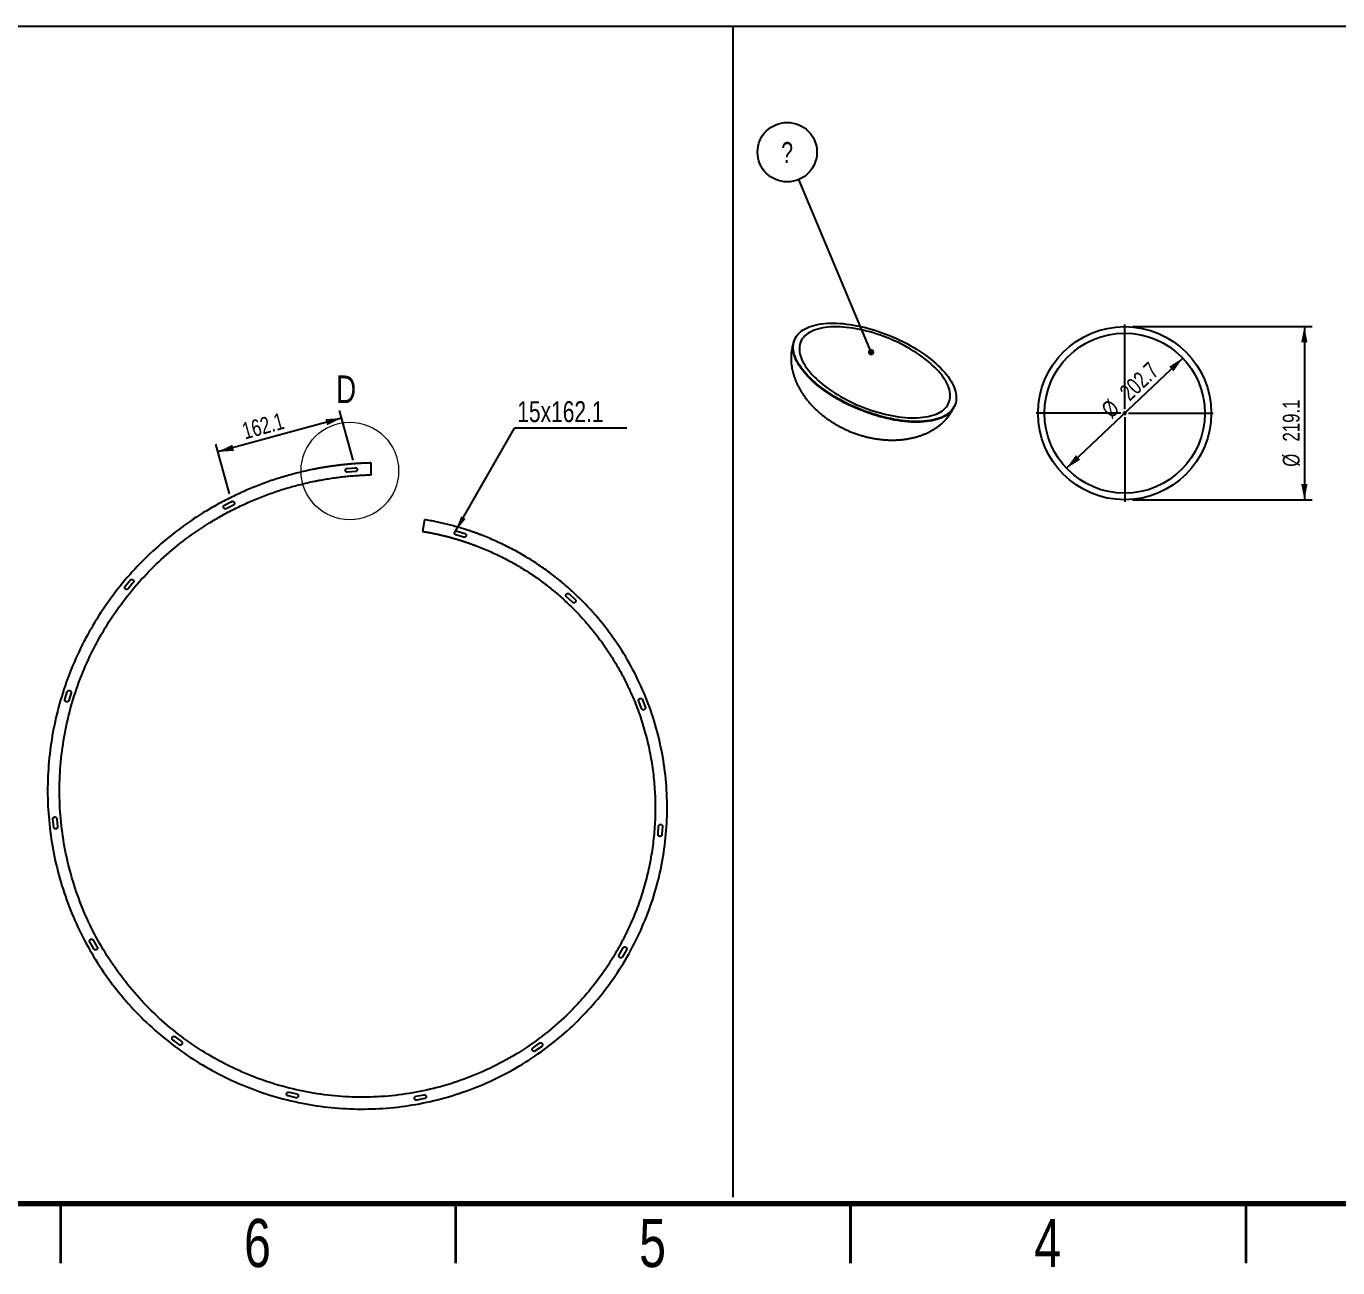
# Model space of a CAD drawing. Header units: millimetres. Extents: x 2 to 418, y 2 to 295.
# Drawn here: x 105.7 to 271.6, y 1.9 to 159 of the extents above; entities that cross this region are included whole.
import ezdxf

# ---------------------------------------------------------------- set-up
doc = ezdxf.new("R2010")
doc.units = ezdxf.units.MM
doc.layers.add('SHEET', color=179, linetype='Continuous')
doc.styles.add('SLDTEXTSTYLE1', font='TXT', dxfattribs={"width": 0.75})
doc.dimstyles.new('SLDDIMSTYLE0', dxfattribs={"dimtxt": 0.18, "dimasz": 0.8, "dimexe": 0, "dimexo": 0.0625, "dimgap": 0, "dimtad": 0, "dimtih": 1, "dimtoh": 1, "dimdec": 0, "dimrnd": 1e-09, "dimzin": 0, "dimdsep": 46, "dimtxsty": 'Standard', "dimblk1": 'DOT', "dimblk2": 'DOT', "dimsah": 1, "dimcen": 0.09, "dimadec": 0, "dimazin": 0, "dimtfac": 0.8, "dimtdec": 0, "dimtofl": 0, "dimtmove": 0, "dimatfit": 3, "dimldrblk": 'DOT', "dimfxl": 1, "dimfrac": 2, "dimtolj": 1, "dimtzin": 0, "dimarcsym": 0})
doc.dimstyles.new('SLDDIMSTYLE1', dxfattribs={"dimtxt": 2.116667, "dimasz": 2, "dimexe": 0, "dimexo": 0.0625, "dimgap": 0.529167, "dimtad": 1, "dimdec": 1, "dimlfac": 10, "dimrnd": 1e-09, "dimzin": 12, "dimdsep": 46, "dimtxsty": 'SLDTEXTSTYLE1', "dimsah": 1, "dimcen": 0.09, "dimadec": 0, "dimazin": 3, "dimtfac": 1, "dimtdec": 1, "dimtofl": 0, "dimtmove": 0, "dimatfit": 3, "dimfxl": 1, "dimfrac": 2, "dimtolj": 1, "dimtzin": 12, "dimarcsym": 0})
doc.dimstyles.new('SLDDIMSTYLE3', dxfattribs={"dimtxt": 2.116667, "dimasz": 2, "dimexe": 0, "dimexo": 0.0625, "dimgap": 0.529167, "dimtad": 1, "dimdec": 1, "dimlfac": 10, "dimrnd": 1e-09, "dimzin": 12, "dimdsep": 46, "dimtxsty": 'SLDTEXTSTYLE1', "dimsah": 1, "dimcen": 0, "dimadec": 0, "dimazin": 3, "dimtfac": 1, "dimtdec": 1, "dimtmove": 0, "dimatfit": 3, "dimfxl": 1, "dimfrac": 2, "dimtolj": 1, "dimtzin": 12, "dimarcsym": 0})
doc.dimstyles.new('SLDDIMSTYLE4', dxfattribs={"dimtxt": 0.18, "dimasz": 2, "dimexe": 0, "dimexo": 0.0625, "dimgap": 0, "dimtad": 0, "dimtih": 1, "dimtoh": 1, "dimdec": 0, "dimrnd": 1e-09, "dimzin": 0, "dimdsep": 46, "dimtxsty": 'Standard', "dimsah": 1, "dimcen": 0.09, "dimadec": 0, "dimazin": 0, "dimtfac": 2, "dimtdec": 0, "dimtofl": 0, "dimtmove": 0, "dimatfit": 3, "dimfxl": 1, "dimfrac": 2, "dimtolj": 1, "dimtzin": 0, "dimarcsym": 0})

# ---------------------------------------------------------------- blocks, each defined once
blk = doc.blocks.new('SW_NOTE_0_8')
at = {"layer": 'SHEET', "color": 0}
blk.add_circle((-1.45, 3.46), 3.76, dxfattribs=at)
at = {"layer": 'SHEET', "color": 0, "insert": (-1.46, 4.74), "char_height": 2.65, "attachment_point": 2, "style": 'SLDTEXTSTYLE1'}
blk.add_mtext('?', dxfattribs=at)
blk = doc.blocks.new('_Dot')
at = {"color": 0, "linetype": 'ByBlock', "lineweight": -2}
blk.add_line((-0.5, 0), (-1, 0), dxfattribs=at)
at = {"color": 0, "linetype": 'ByBlock', "const_width": 0.5}
blk.add_lwpolyline([(-0.25, 0, 1), (0.25, 0, 1)], format="xyb", close=True, dxfattribs=at)
blk = doc.blocks.new('_D_5')
at = {"layer": 'SHEET'}
for p, q in [((147.03, 104.12), (145.31, 110.4)), ((145.57, 109.43), (129.94, 105.15)), ((131.39, 99.84), (129.67, 106.11))]:
    blk.add_line(p, q, dxfattribs=at)
for points in [[(145.57, 109.43), (143.54, 109.29), (143.75, 108.52)], [(129.94, 105.15), (131.97, 105.29), (131.76, 106.06)]]:
    blk.add_solid(points, dxfattribs=at)
at = {"layer": 'SHEET', "insert": (132.8, 108.76), "char_height": 2.117, "attachment_point": 1, "rotation": 15.3171, "style": 'SLDTEXTSTYLE1'}
blk.add_mtext('162.1', dxfattribs=at)
blk = doc.blocks.new('SW_NOTE_0_9')
at = {"layer": 'SHEET', "color": 0}
blk.add_line((14.2, 0), (0, 0), dxfattribs=at)
at = {"layer": 'SHEET', "color": 0, "insert": (0.33, 3.43), "char_height": 2.646, "attachment_point": 1, "style": 'SLDTEXTSTYLE1'}
blk.add_mtext('15x162.1', dxfattribs=at)
blk = doc.blocks.new('_D_6')
at = {"layer": 'SHEET'}
for p, q in [((245.68, 121), (268.42, 121)), ((267.42, 121), (267.42, 99.09)), ((245.68, 99.09), (268.42, 99.09))]:
    blk.add_line(p, q, dxfattribs=at)
for points in [[(267.42, 121), (267.02, 119), (267.82, 119)], [(267.42, 99.09), (267.82, 101.09), (267.02, 101.09)]]:
    blk.add_solid(points, dxfattribs=at)
at = {"layer": 'SHEET', "char_height": 2.117, "attachment_point": 1, "rotation": 90, "style": 'SLDTEXTSTYLE1'}
for s, insert in [('219.1', (264.69, 106.46)), ('%%c', (264.69, 103.27))]:
    blk.add_mtext(s, dxfattribs=dict(at, insert=insert))
blk = doc.blocks.new('_D_7')
at = {"layer": 'SHEET'}
blk.add_line((252.03, 117.02), (237.32, 103.08), dxfattribs=at)
for points in [[(252.03, 117.02), (250.31, 115.93), (250.86, 115.35)], [(237.32, 103.08), (239.05, 104.16), (238.5, 104.74)]]:
    blk.add_solid(points, dxfattribs=at)
at = {"layer": 'SHEET', "char_height": 2.117, "attachment_point": 1, "rotation": 43.466, "style": 'SLDTEXTSTYLE1'}
for s, insert in [('202.7', (243.85, 113.02)), ('%%c', (241.53, 110.82))]:
    blk.add_mtext(s, dxfattribs=dict(at, insert=insert))
blk = doc.blocks.new('SW_CENTERMARKSYMBOL_0')
at = {"layer": 'SHEET', "color": 0}
for p, q in [((0, 0.5), (0, 11.205)), ((-0.5, 0), (-11.205, 0)), ((0, 0), (-0.25, 0)), ((0, 0), (0, 0.25)), ((0, 0), (0, -0.25)), ((0, 0), (0.25, 0)), ((0.5, 0), (11.205, 0)), ((0, -0.5), (0, -11.205))]:
    blk.add_line(p, q, dxfattribs=at)
blk = doc.blocks.new('SW_CENTERMARKSYMBOL_1')
at = {"layer": 'SHEET', "color": 0}
for p, q in [((0, 0.5), (0, 11.205)), ((-0.5, 0), (-11.205, 0)), ((0, 0), (-0.25, 0)), ((0, 0), (0, 0.25)), ((0, 0), (0, -0.25)), ((0, 0), (0.25, 0)), ((0.5, 0), (11.205, 0)), ((0, -0.5), (0, -11.205))]:
    blk.add_line(p, q, dxfattribs=at)

msp = doc.modelspace()

# ---------------------------------------------------------------- linework, layer by layer
at = {"color": 7, "linetype": 'Continuous', "lineweight": 25}
for p, q in [((202.91, 119.348), (202.876, 119.266)), ((223.167, 110.998), (223.2, 111.081)), ((146.289, 103.068), (147.293, 103.153)), ((149.306, 102.25), (149.305, 103.75)), ((147.336, 102.655), (146.332, 102.57)), ((130.76, 98.41), (131.657, 98.871)), ((131.886, 98.426), (130.989, 97.965)), ((156.094, 96.57), (155.815, 95.096)), ((161.026, 94.36), (160.059, 94.655)), ((160.204, 95.134), (161.171, 94.839)), ((118.196, 88.158), (118.847, 88.928)), ((119.229, 88.606), (118.579, 87.835)), ((174.79, 86.121), (174.052, 86.812)), ((174.394, 87.177), (175.131, 86.486)), ((110.573, 73.842), (110.873, 74.805)), ((111.35, 74.656), (111.051, 73.693)), ((183.546, 72.683), (183.184, 73.626)), ((183.651, 73.805), (184.013, 72.863)), ((109.149, 57.682), (109.046, 58.685)), ((109.544, 58.736), (109.646, 57.732)), ((185.624, 56.781), (185.702, 57.788)), ((186.201, 57.749), (186.122, 56.742)), ((114.166, 43.393), (114.658, 42.512)), ((114.221, 42.269), (113.729, 43.149)), ((180.706, 41.519), (181.205, 42.397)), ((181.64, 42.15), (181.141, 41.272)), ((125.025, 30.157), (124.221, 30.766)), ((124.523, 31.165), (125.328, 30.555)), ((169.806, 29.761), (170.628, 30.349)), ((170.918, 29.942), (170.097, 29.355)), ((139.801, 23.431), (138.819, 23.662)), ((138.933, 24.148), (139.916, 23.917)), ((154.997, 23.624), (155.988, 23.817)), ((156.083, 23.326), (155.093, 23.133))]:
    msp.add_line(p, q, dxfattribs=at)
at = {"color": 7, "linetype": 'Continuous', "lineweight": 70}
msp.add_line((410, 10), (10, 10), dxfattribs=at)
at = {"color": 7, "linetype": 'Continuous', "lineweight": 35}
for p, q in [((110, 10), (110, 2.5)), ((160, 10), (160, 2.5)), ((210, 2.5), (210, 10)), ((210, 10), (210, 2.5)), ((260, 10), (260, 2.5))]:
    msp.add_line(p, q, dxfattribs=at)
at = {"color": 7, "linetype": 'Continuous', "lineweight": 25, "flags": 128}
for points in [[(222.409, 110.053), (222.205, 109.903), (221.983, 109.764), (221.744, 109.635), (221.487, 109.518), (221.214, 109.412), (220.924, 109.318), (220.619, 109.235), (220.298, 109.164), (219.964, 109.106), (219.615, 109.059), (219.254, 109.024), (218.88, 109.002), (218.495, 108.992), (218.099, 108.995), (217.693, 109.01), (217.277, 109.037), (216.854, 109.076), (216.422, 109.128), (215.984, 109.192), (215.541, 109.267), (215.092, 109.355), (214.639, 109.454), (214.183, 109.564), (213.725, 109.686), (213.266, 109.819), (212.806, 109.962), (212.346, 110.116), (211.889, 110.28), (211.433, 110.454), (210.98, 110.637), (210.532, 110.83), (210.089, 111.031), (209.651, 111.24), (209.221, 111.457), (208.798, 111.682), (208.383, 111.914), (207.978, 112.152), (207.583, 112.396), (207.198, 112.646), (206.826, 112.901), (206.465, 113.161), (206.118, 113.425), (205.784, 113.692), (205.465, 113.962), (205.161, 114.235), (204.873, 114.51), (204.601, 114.786), (204.346, 115.063), (204.108, 115.34), (203.887, 115.617), (203.685, 115.893), (203.502, 116.168), (203.337, 116.441), (203.192, 116.711), (203.067, 116.979), (202.961, 117.243), (202.875, 117.503), (202.81, 117.759), (202.764, 118.009), (202.74, 118.254), (202.735, 118.493), (202.752, 118.725), (202.788, 118.95), (202.845, 119.168), (202.923, 119.378), (203.02, 119.58), (203.138, 119.773), (203.275, 119.958), (203.431, 120.132), (203.607, 120.297), (203.801, 120.452), (204.014, 120.596), (204.245, 120.73), (204.493, 120.853), (204.758, 120.965), (205.04, 121.065), (205.337, 121.153), (205.65, 121.23), (205.978, 121.295), (206.319, 121.348), (206.674, 121.388), (207.042, 121.417), (207.422, 121.433), (207.812, 121.436), (208.214, 121.428), (208.624, 121.407), (209.044, 121.373), (209.472, 121.328), (209.906, 121.27), (210.347, 121.2), (210.794, 121.119), (211.244, 121.025), (211.699, 120.921), (212.156, 120.804), (212.615, 120.677), (213.075, 120.539), (213.534, 120.39), (213.993, 120.231), (214.45, 120.062), (214.904, 119.884), (215.355, 119.696), (215.801, 119.499), (216.241, 119.294), (216.675, 119.081), (217.102, 118.86), (217.521, 118.631), (217.931, 118.396), (218.332, 118.155), (218.721, 117.908), (219.1, 117.655), (219.467, 117.398), (219.821, 117.136), (220.161, 116.871), (220.487, 116.602), (220.799, 116.33), (221.095, 116.056), (221.376, 115.781), (221.639, 115.504), (221.886, 115.227), (222.115, 114.95), (222.326, 114.673), (222.519, 114.398), (222.693, 114.124), (222.848, 113.852), (222.984, 113.583), (223.099, 113.317), (223.195, 113.055), (223.271, 112.797), (223.326, 112.544), (223.361, 112.296), (223.375, 112.054), (223.369, 111.819), (223.343, 111.59), (223.296, 111.368), (223.229, 111.154), (223.141, 110.948), (223.034, 110.75), (222.907, 110.562), (222.76, 110.382), (222.594, 110.212), (222.409, 110.053)], [(204.402, 119.99), (204.223, 119.835), (204.064, 119.67), (203.924, 119.496), (203.804, 119.312), (203.704, 119.119), (203.625, 118.918), (203.565, 118.709), (203.527, 118.493), (203.509, 118.269), (203.511, 118.039), (203.534, 117.802), (203.578, 117.56), (203.643, 117.313), (203.727, 117.062), (203.832, 116.806), (203.957, 116.547), (204.102, 116.285), (204.266, 116.02), (204.449, 115.754), (204.651, 115.487), (204.871, 115.219), (205.108, 114.951), (205.363, 114.684), (205.635, 114.418), (205.922, 114.154), (206.225, 113.892), (206.543, 113.632), (206.875, 113.377), (207.22, 113.125), (207.578, 112.877), (207.948, 112.635), (208.329, 112.399), (208.72, 112.168), (209.121, 111.944), (209.53, 111.727), (209.946, 111.518), (210.37, 111.317), (210.799, 111.124), (211.233, 110.94), (211.671, 110.765), (212.112, 110.6), (212.555, 110.445), (212.999, 110.3), (213.444, 110.166), (213.887, 110.042), (214.329, 109.93), (214.768, 109.83), (215.203, 109.741), (215.633, 109.664), (216.058, 109.599), (216.477, 109.546), (216.888, 109.505), (217.29, 109.477), (217.684, 109.461), (218.068, 109.458), (218.44, 109.467), (218.801, 109.489), (219.15, 109.523), (219.485, 109.569), (219.807, 109.627), (220.113, 109.698), (220.405, 109.781), (220.681, 109.875), (220.94, 109.981), (221.182, 110.098), (221.406, 110.226), (221.612, 110.365), (221.8, 110.515), (221.969, 110.675), (222.119, 110.844), (222.249, 111.023), (222.359, 111.212), (222.448, 111.408), (222.518, 111.614), (222.567, 111.826), (222.595, 112.047), (222.603, 112.274), (222.59, 112.507), (222.557, 112.746), (222.503, 112.991), (222.428, 113.241), (222.333, 113.494), (222.218, 113.752), (222.083, 114.012), (221.929, 114.276), (221.755, 114.541), (221.563, 114.808), (221.352, 115.075), (221.123, 115.343), (220.877, 115.611), (220.614, 115.877), (220.334, 116.143), (220.038, 116.406), (219.728, 116.667), (219.403, 116.924), (219.064, 117.178), (218.713, 117.428), (218.349, 117.673), (217.973, 117.912), (217.587, 118.146), (217.191, 118.373), (216.786, 118.594), (216.373, 118.807), (215.953, 119.012), (215.527, 119.209), (215.095, 119.398), (214.659, 119.577), (214.219, 119.747), (213.777, 119.908), (213.333, 120.058), (212.889, 120.197), (212.445, 120.326), (212.002, 120.443), (211.562, 120.55), (211.125, 120.645), (210.692, 120.728), (210.264, 120.799), (209.842, 120.858), (209.427, 120.904), (209.02, 120.939), (208.622, 120.961), (208.233, 120.97), (207.855, 120.968), (207.488, 120.952), (207.133, 120.924), (206.791, 120.884), (206.463, 120.832), (206.149, 120.767), (205.849, 120.691), (205.566, 120.602), (205.298, 120.502), (205.048, 120.39), (204.814, 120.268), (204.599, 120.134), (204.402, 119.99)], [(222.375, 109.97), (222.172, 109.821), (221.95, 109.681), (221.71, 109.553), (221.454, 109.436), (221.18, 109.33), (220.891, 109.236), (220.585, 109.153), (220.265, 109.082), (219.93, 109.023), (219.582, 108.977), (219.22, 108.942), (218.847, 108.92), (218.461, 108.91), (218.065, 108.913), (217.659, 108.927), (217.244, 108.955), (216.82, 108.994), (216.389, 109.046), (215.951, 109.109), (215.507, 109.185), (215.058, 109.273), (214.606, 109.372), (214.15, 109.482), (213.692, 109.604), (213.232, 109.737), (212.772, 109.88), (212.313, 110.034), (211.855, 110.198), (211.399, 110.372), (210.947, 110.555), (210.499, 110.747), (210.055, 110.948), (209.618, 111.158), (209.187, 111.375), (208.764, 111.6), (208.35, 111.831), (207.944, 112.07), (207.549, 112.314), (207.165, 112.564), (206.792, 112.819), (206.432, 113.079), (206.084, 113.342), (205.751, 113.61), (205.432, 113.88), (205.128, 114.153), (204.839, 114.427), (204.567, 114.703), (204.312, 114.98), (204.074, 115.258), (203.854, 115.535), (203.652, 115.811), (203.468, 116.086), (203.304, 116.359), (203.159, 116.629), (203.033, 116.897), (202.927, 117.161), (202.842, 117.421), (202.776, 117.676), (202.731, 117.927), (202.706, 118.172), (202.702, 118.41), (202.718, 118.643), (202.755, 118.868), (202.812, 119.086), (202.876, 119.266)]]:
    msp.add_lwpolyline(points, dxfattribs=at)
at = {"color": 7, "linetype": 'Continuous', "lineweight": 25}
for radius in [10.955, 10.135]:
    msp.add_circle((244.679, 110.048), radius, dxfattribs=at)
at = {"color": 7, "linetype": 'Continuous', "lineweight": 18}
msp.add_circle((146.625, 102.738), 6.173, dxfattribs=at)
at = {"color": 7, "linetype": 'Continuous', "lineweight": 25}
msp.add_arc((220.823, 111.984), 2.543, 307.62266, 337.18468, dxfattribs=at)
for points, knots in [([(202.807, 119.069), (202.791, 119.027), (202.737, 118.877), (202.662, 118.612), (202.582, 118.276), (202.523, 117.933), (202.481, 117.585), (202.46, 117.231), (202.457, 116.873), (202.474, 116.511), (202.511, 116.144), (202.567, 115.774), (202.644, 115.402), (202.74, 115.027), (202.858, 114.65), (202.996, 114.272), (203.154, 113.894), (203.334, 113.515), (203.535, 113.137), (203.757, 112.761), (204, 112.386), (204.265, 112.014), (204.551, 111.646), (204.86, 111.281), (205.179, 110.934), (205.506, 110.605), (205.837, 110.295), (206.182, 109.993), (206.541, 109.701), (206.913, 109.42), (207.296, 109.15), (207.687, 108.892), (208.085, 108.65), (208.481, 108.425), (208.852, 108.229), (209.179, 108.068), (209.484, 107.926), (209.75, 107.809), (210.092, 107.667), (210.396, 107.549), (210.745, 107.424), (211.044, 107.324), (211.403, 107.213), (211.784, 107.107), (212.186, 107.006), (212.604, 106.915), (213.033, 106.835), (213.472, 106.767), (213.917, 106.713), (214.366, 106.674), (214.816, 106.65), (215.267, 106.642), (215.716, 106.65), (216.162, 106.674), (216.603, 106.715), (217.038, 106.772), (217.465, 106.845), (217.884, 106.935), (218.293, 107.041), (218.691, 107.162), (219.078, 107.298), (219.452, 107.449), (219.814, 107.614), (220.161, 107.793), (220.495, 107.985), (220.813, 108.191), (221.116, 108.408), (221.404, 108.638), (221.675, 108.879), (221.93, 109.131), (222.169, 109.393), (222.39, 109.666), (222.595, 109.948), (222.782, 110.239), (222.95, 110.539), (223.06, 110.754), (223.11, 110.871), (223.114, 110.882)], [0, 0, 0, 0, 0.00479413, 0.01700834, 0.02926238, 0.04157405, 0.05396099, 0.06644056, 0.07902978, 0.0917452, 0.10460285, 0.11761817, 0.13080595, 0.14418031, 0.15775466, 0.17154173, 0.18555359, 0.19980173, 0.21429721, 0.22905085, 0.24407353, 0.25937663, 0.27497265, 0.29087613, 0.30710503, 0.32196741, 0.33697727, 0.35211918, 0.36737486, 0.38272039, 0.39812268, 0.41353142, 0.42885933, 0.44392334, 0.45821655, 0.47006495, 0.4796957, 0.4912083, 0.49855788, 0.51611727, 0.52316166, 0.53487286, 0.54703954, 0.56009272, 0.57371501, 0.5877691, 0.60214064, 0.61674198, 0.63150263, 0.64636445, 0.66127855, 0.67620327, 0.69110289, 0.70594684, 0.72070902, 0.73536741, 0.74990375, 0.76430321, 0.77855419, 0.79264812, 0.8065792, 0.82034427, 0.83394262, 0.84737581, 0.86064752, 0.87376338, 0.88673081, 0.89955887, 0.91225812, 0.92484047, 0.93731902, 0.94970795, 0.96202233, 0.97427804, 0.9864916, 0.99868006, 1, 1, 1, 1]), ([(149.305, 103.75), (149.233, 103.749), (149.09, 103.745), (148.876, 103.738), (148.662, 103.73), (148.448, 103.721), (148.234, 103.712), (148.021, 103.7), (147.807, 103.688), (147.594, 103.675), (147.381, 103.661), (147.167, 103.646), (146.954, 103.629), (146.741, 103.612), (146.529, 103.593), (146.316, 103.574), (146.103, 103.553), (145.891, 103.531), (145.679, 103.508), (145.466, 103.484), (145.254, 103.459), (145.042, 103.433), (144.831, 103.406), (144.619, 103.378), (144.407, 103.349), (144.196, 103.318), (143.985, 103.287), (143.773, 103.255), (143.562, 103.221), (143.351, 103.186), (143.14, 103.151), (142.93, 103.114), (142.719, 103.076), (142.509, 103.037), (142.298, 102.997), (142.088, 102.956), (141.336, 102.805), (140.049, 102.514), (138.244, 102.021), (136.464, 101.448), (134.709, 100.797), (132.984, 100.069), (131.295, 99.265), (129.644, 98.386), (127.496, 97.118), (124.919, 95.356), (122.029, 92.972), (119.364, 90.342), (116.946, 87.481), (114.793, 84.416), (112.927, 81.168), (111.361, 77.767), (110.11, 74.236), (109.183, 70.607), (108.591, 66.908), (108.337, 63.172), (108.428, 59.427), (108.859, 55.707), (109.631, 52.041), (110.736, 48.463), (112.168, 45.001), (113.912, 41.687), (115.958, 38.549), (118.284, 35.614), (120.876, 32.909), (123.707, 30.457), (126.757, 28.282), (129.996, 26.401), (133.399, 24.835), (136.933, 23.595), (140.57, 22.697), (144.275, 22.146), (148.016, 21.951), (151.758, 22.112), (155.468, 22.632), (159.111, 23.502), (162.654, 24.721), (166.063, 26.273), (169.305, 28.149), (172.352, 30.328), (175.172, 32.795), (177.739, 35.522), (180.027, 38.489), (182.015, 41.664), (183.679, 45.02), (185.008, 48.522), (185.982, 52.14), (186.595, 55.835), (186.837, 59.574), (186.707, 63.318), (186.202, 67.031), (185.33, 70.674), (184.094, 74.211), (182.512, 77.606), (180.591, 80.823), (178.358, 83.83), (176.248, 86.134), (174.429, 87.841), (173.001, 89.05), (171.513, 90.183), (169.967, 91.239), (168.369, 92.216), (166.725, 93.108), (165.037, 93.914), (163.77, 94.44), (162.952, 94.75), (162.6, 94.88), (162.246, 95.006), (161.892, 95.128), (161.537, 95.247), (161.18, 95.362), (160.823, 95.472), (160.465, 95.58), (160.106, 95.683), (159.746, 95.782), (159.385, 95.878), (159.023, 95.97), (158.66, 96.059), (158.296, 96.143), (157.932, 96.224), (157.566, 96.301), (157.199, 96.374), (156.832, 96.443), (156.463, 96.509), (156.217, 96.55), (156.094, 96.57)], [0, 0, 0, 0, 0.0008954, 0.0017905, 0.0026852, 0.0035795, 0.0044736, 0.0053673, 0.0062608, 0.007154, 0.008047, 0.0089398, 0.0098324, 0.0107249, 0.0116172, 0.0125094, 0.0134015, 0.0142935, 0.0151855, 0.0160775, 0.0169695, 0.0178615, 0.0187536, 0.0196457, 0.0205379, 0.0214302, 0.0223227, 0.0232153, 0.0241081, 0.0250011, 0.0258944, 0.0267879, 0.0276816, 0.0285757, 0.0294701, 0.0303648, 0.0312599, 0.0390858, 0.0468937, 0.0546991, 0.0625173, 0.0703431, 0.078151, 0.0859563, 0.0937746, 0.1094052, 0.1250241, 0.1406549, 0.1562736, 0.1719036, 0.1875229, 0.2031534, 0.2187721, 0.2344025, 0.2500213, 0.2656524, 0.2812703, 0.2969017, 0.3125193, 0.3281495, 0.3437681, 0.3593984, 0.3750168, 0.390647, 0.4062655, 0.421896, 0.437514, 0.4531443, 0.4687624, 0.4843936, 0.5000107, 0.5156412, 0.5312589, 0.5468901, 0.562507, 0.5781368, 0.5937549, 0.609385, 0.6250027, 0.6406336, 0.6562504, 0.6718816, 0.687498, 0.70313, 0.7187454, 0.7343762, 0.7499926, 0.7656226, 0.7812398, 0.796872, 0.8124867, 0.8281185, 0.8437336, 0.8593658, 0.8749802, 0.8906108, 0.9062268, 0.914057, 0.9218629, 0.9296648, 0.9374834, 0.9453146, 0.9531206, 0.9609221, 0.96874, 0.9703108, 0.9718798, 0.9734472, 0.975013, 0.9765775, 0.9781409, 0.9797032, 0.9812647, 0.9828256, 0.984386, 0.985946, 0.9875059, 0.9890658, 0.990626, 0.9921864, 0.9937474, 0.9953091, 0.9968716, 0.9984352, 1, 1, 1, 1]), ([(146.332, 102.57), (146.325, 102.57), (146.313, 102.569), (146.296, 102.57), (146.279, 102.571), (146.263, 102.573), (146.248, 102.576), (146.223, 102.583), (146.188, 102.598), (146.143, 102.63), (146.101, 102.674), (146.07, 102.733), (146.057, 102.798), (146.059, 102.864), (146.079, 102.927), (146.113, 102.978), (146.152, 103.017), (146.193, 103.043), (146.239, 103.061), (146.272, 103.066), (146.289, 103.068)], [0, 0, 0, 0, 0.0233283, 0.0455805, 0.0668143, 0.0870965, 0.1065034, 0.1251221, 0.1863325, 0.2502156, 0.334609, 0.4158385, 0.5000726, 0.584218, 0.6654399, 0.7499296, 0.8136766, 0.8750216, 0.9332043, 1, 1, 1, 1]), ([(147.293, 103.153), (147.299, 103.154), (147.311, 103.154), (147.329, 103.154), (147.346, 103.152), (147.361, 103.15), (147.376, 103.147), (147.402, 103.141), (147.437, 103.125), (147.482, 103.094), (147.524, 103.05), (147.555, 102.991), (147.568, 102.926), (147.566, 102.86), (147.546, 102.796), (147.512, 102.746), (147.473, 102.707), (147.432, 102.68), (147.386, 102.663), (147.354, 102.658), (147.336, 102.655)], [0, 0, 0, 0, 0.0233065, 0.0455455, 0.0667749, 0.0870615, 0.1064815, 0.125122, 0.1863666, 0.2502154, 0.3346054, 0.4158392, 0.5000753, 0.5842238, 0.6654425, 0.7499301, 0.8137069, 0.8750219, 0.9331691, 1, 1, 1, 1]), ([(155.815, 95.096), (155.874, 95.086), (155.993, 95.067), (156.17, 95.037), (156.348, 95.006), (156.525, 94.974), (156.702, 94.942), (156.878, 94.908), (157.055, 94.873), (157.231, 94.838), (157.407, 94.801), (157.583, 94.764), (157.758, 94.726), (157.933, 94.687), (158.109, 94.647), (158.283, 94.606), (158.458, 94.564), (158.632, 94.521), (158.807, 94.478), (158.981, 94.433), (159.154, 94.388), (159.328, 94.341), (159.501, 94.294), (159.674, 94.246), (159.847, 94.197), (160.02, 94.147), (160.192, 94.096), (160.364, 94.044), (160.536, 93.991), (160.708, 93.937), (160.879, 93.883), (161.05, 93.827), (161.221, 93.771), (161.392, 93.713), (161.563, 93.655), (161.733, 93.596), (161.903, 93.536), (162.073, 93.475), (162.243, 93.413), (162.412, 93.35), (162.582, 93.287), (163.255, 93.029), (164.418, 92.546), (166.042, 91.772), (167.623, 90.914), (169.16, 89.974), (170.646, 88.958), (172.076, 87.867), (173.449, 86.704), (174.907, 85.334), (176.419, 83.734), (177.945, 81.881), (179.341, 79.929), (180.602, 77.887), (181.723, 75.764), (182.696, 73.569), (183.521, 71.315), (184.192, 69.011), (184.707, 66.666), (185.064, 64.292), (185.262, 61.9), (185.299, 59.5), (185.177, 57.102), (184.896, 54.718), (184.457, 52.359), (183.864, 50.033), (183.118, 47.751), (182.223, 45.524), (181.184, 43.36), (180.005, 41.269), (178.691, 39.26), (177.25, 37.341), (175.686, 35.52), (173.727, 33.52), (171.307, 31.419), (168.369, 29.335), (165.243, 27.543), (161.958, 26.063), (158.546, 24.905), (155.039, 24.082), (151.469, 23.596), (147.87, 23.457), (144.272, 23.658), (140.711, 24.203), (137.217, 25.08), (133.822, 26.286), (130.555, 27.805), (127.447, 29.626), (124.522, 31.73), (121.808, 34.098), (119.325, 36.709), (117.097, 39.54), (115.14, 42.565), (113.474, 45.759), (112.108, 49.092), (111.056, 52.537), (110.324, 56.065), (109.92, 59.644), (109.843, 63.246), (110.097, 66.839), (110.674, 70.395), (111.574, 73.883), (112.785, 77.277), (114.298, 80.545), (116.098, 83.666), (118.173, 86.61), (120.502, 89.359), (123.068, 91.886), (125.849, 94.176), (128.329, 95.869), (130.396, 97.088), (131.985, 97.932), (133.61, 98.704), (135.268, 99.404), (136.956, 100.031), (138.668, 100.582), (140.404, 101.056), (141.705, 101.351), (142.556, 101.52), (142.95, 101.594), (143.344, 101.664), (143.738, 101.73), (144.133, 101.793), (144.528, 101.851), (144.924, 101.906), (145.32, 101.957), (145.717, 102.004), (146.114, 102.047), (146.511, 102.086), (146.909, 102.121), (147.307, 102.153), (147.706, 102.18), (148.105, 102.204), (148.505, 102.223), (148.905, 102.239), (149.172, 102.247), (149.306, 102.25)], [0, 0, 0, 0, 0.0007824, 0.0015645, 0.0023463, 0.0031278, 0.003909, 0.00469, 0.0054708, 0.0062515, 0.0070319, 0.0078122, 0.0085924, 0.0093725, 0.0101525, 0.0109324, 0.0117123, 0.0124922, 0.013272, 0.0140519, 0.0148318, 0.0156119, 0.0163919, 0.0171721, 0.0179525, 0.0187329, 0.0195136, 0.0202944, 0.0210755, 0.0218568, 0.0226383, 0.0234202, 0.0242023, 0.0249847, 0.0257675, 0.0265507, 0.0273342, 0.0281181, 0.0289025, 0.0296873, 0.0304726, 0.0312583, 0.0390767, 0.046878, 0.0546832, 0.0625131, 0.0703305, 0.0781316, 0.0859372, 0.093768, 0.1041878, 0.114589, 0.1250202, 0.1354376, 0.1458391, 0.1562725, 0.1666903, 0.177092, 0.1875248, 0.1979434, 0.2083453, 0.2187773, 0.229196, 0.2395981, 0.2500297, 0.2604471, 0.2708494, 0.2812822, 0.2917009, 0.3021034, 0.3125348, 0.322952, 0.3333547, 0.3437875, 0.3594053, 0.3750333, 0.3906486, 0.4062793, 0.4218981, 0.4375254, 0.4531411, 0.4687717, 0.4843894, 0.5000181, 0.5156354, 0.5312645, 0.5468814, 0.5625111, 0.5781283, 0.5937578, 0.6093747, 0.6250046, 0.6406226, 0.6562516, 0.6718695, 0.6874986, 0.7031155, 0.7187458, 0.7343637, 0.7499931, 0.7656096, 0.7812404, 0.7968599, 0.8124879, 0.8281053, 0.8437355, 0.8593542, 0.8749831, 0.8906002, 0.9062309, 0.9140496, 0.9218548, 0.929662, 0.9374864, 0.9453037, 0.9531085, 0.9609161, 0.968742, 0.9704822, 0.972221, 0.9739587, 0.9756955, 0.9774314, 0.9791667, 0.9809015, 0.982636, 0.9843703, 0.9861046, 0.9878392, 0.989574, 0.9913094, 0.9930455, 0.9947825, 0.9965204, 0.9982595, 1, 1, 1, 1]), ([(130.989, 97.965), (130.984, 97.962), (130.973, 97.957), (130.957, 97.951), (130.941, 97.946), (130.925, 97.942), (130.91, 97.939), (130.884, 97.936), (130.846, 97.936), (130.792, 97.948), (130.736, 97.973), (130.685, 98.016), (130.649, 98.071), (130.625, 98.133), (130.62, 98.199), (130.632, 98.259), (130.654, 98.31), (130.681, 98.35), (130.717, 98.384), (130.745, 98.401), (130.76, 98.41)], [0, 0, 0, 0, 0.0233304, 0.0455839, 0.0668182, 0.0870999, 0.1065056, 0.1251222, 0.1863346, 0.2502155, 0.3346026, 0.415829, 0.5000718, 0.5842053, 0.6654291, 0.7499292, 0.813676, 0.8750215, 0.9332084, 1, 1, 1, 1]), ([(131.657, 98.871), (131.662, 98.873), (131.673, 98.878), (131.69, 98.884), (131.705, 98.89), (131.721, 98.894), (131.736, 98.897), (131.762, 98.9), (131.8, 98.899), (131.854, 98.887), (131.91, 98.863), (131.961, 98.82), (131.998, 98.765), (132.021, 98.703), (132.026, 98.637), (132.014, 98.577), (131.993, 98.526), (131.965, 98.486), (131.929, 98.452), (131.901, 98.435), (131.886, 98.426)], [0, 0, 0, 0, 0.0233077, 0.0455473, 0.0667769, 0.0870632, 0.1064825, 0.1251219, 0.1863665, 0.2502152, 0.3346054, 0.415837, 0.5000747, 0.5842173, 0.6654368, 0.7499297, 0.8137062, 0.8750216, 0.9331693, 1, 1, 1, 1]), ([(160.059, 94.655), (160.053, 94.657), (160.041, 94.661), (160.025, 94.668), (160.01, 94.675), (159.996, 94.683), (159.983, 94.692), (159.962, 94.707), (159.936, 94.734), (159.905, 94.781), (159.882, 94.837), (159.875, 94.903), (159.887, 94.969), (159.914, 95.03), (159.956, 95.081), (160.007, 95.115), (160.058, 95.137), (160.105, 95.146), (160.155, 95.145), (160.187, 95.138), (160.204, 95.134)], [0, 0, 0, 0, 0.0233238, 0.045571, 0.0667989, 0.0870735, 0.1064704, 0.1250759, 0.1862796, 0.2501227, 0.334724, 0.4159121, 0.4999205, 0.5841079, 0.6654132, 0.750014, 0.8135434, 0.8750667, 0.9332298, 1, 1, 1, 1]), ([(161.171, 94.839), (161.176, 94.837), (161.188, 94.833), (161.204, 94.826), (161.219, 94.819), (161.233, 94.811), (161.246, 94.802), (161.267, 94.787), (161.294, 94.76), (161.324, 94.714), (161.347, 94.657), (161.354, 94.591), (161.343, 94.525), (161.316, 94.465), (161.274, 94.413), (161.228, 94.382), (161.188, 94.364), (161.158, 94.355), (161.126, 94.35), (161.093, 94.349), (161.06, 94.352), (161.037, 94.357), (161.026, 94.36)], [0, 0, 0, 0, 0.0232953, 0.0455246, 0.0667452, 0.087023, 0.1064337, 0.1250633, 0.186301, 0.2500978, 0.3346968, 0.4158844, 0.4998741, 0.5842512, 0.6655454, 0.7499776, 0.7908952, 0.8311975, 0.8715847, 0.9127529, 0.95536, 1, 1, 1, 1]), ([(118.579, 87.835), (118.574, 87.831), (118.566, 87.822), (118.554, 87.81), (118.541, 87.799), (118.528, 87.789), (118.516, 87.781), (118.493, 87.768), (118.457, 87.754), (118.403, 87.744), (118.342, 87.746), (118.279, 87.765), (118.223, 87.802), (118.178, 87.85), (118.148, 87.91), (118.136, 87.969), (118.136, 88.025), (118.146, 88.072), (118.167, 88.117), (118.186, 88.144), (118.196, 88.158)], [0, 0, 0, 0, 0.0233314, 0.0455855, 0.06682, 0.0871015, 0.1065066, 0.1251222, 0.1863359, 0.2502154, 0.3346015, 0.4158259, 0.5000713, 0.5841991, 0.6654239, 0.7499289, 0.8136751, 0.8750213, 0.9332104, 1, 1, 1, 1]), ([(118.847, 88.928), (118.851, 88.933), (118.859, 88.942), (118.871, 88.954), (118.884, 88.965), (118.897, 88.975), (118.91, 88.983), (118.932, 88.996), (118.968, 89.01), (119.022, 89.02), (119.083, 89.018), (119.147, 88.999), (119.202, 88.962), (119.247, 88.914), (119.278, 88.855), (119.289, 88.795), (119.289, 88.739), (119.279, 88.692), (119.259, 88.647), (119.239, 88.62), (119.229, 88.606)], [0, 0, 0, 0, 0.023309, 0.0455495, 0.0667794, 0.0870655, 0.106484, 0.125122, 0.1863689, 0.2502152, 0.3346029, 0.4158317, 0.500074, 0.5842068, 0.6654276, 0.7499295, 0.8137072, 0.8750215, 0.9331709, 1, 1, 1, 1]), ([(174.052, 86.812), (174.048, 86.817), (174.039, 86.825), (174.028, 86.839), (174.018, 86.852), (174.009, 86.865), (174.001, 86.878), (173.989, 86.901), (173.977, 86.938), (173.97, 86.992), (173.974, 87.053), (173.997, 87.116), (174.037, 87.169), (174.088, 87.212), (174.148, 87.239), (174.209, 87.248), (174.264, 87.244), (174.311, 87.232), (174.355, 87.209), (174.38, 87.188), (174.394, 87.177)], [0, 0, 0, 0, 0.023326, 0.0455744, 0.0668026, 0.0870766, 0.1064722, 0.1250759, 0.1862794, 0.2501225, 0.3347081, 0.4158939, 0.4999199, 0.584098, 0.6654078, 0.7500137, 0.8135468, 0.8750667, 0.9332344, 1, 1, 1, 1]), ([(175.131, 86.486), (175.135, 86.482), (175.144, 86.473), (175.155, 86.46), (175.166, 86.446), (175.175, 86.433), (175.183, 86.42), (175.194, 86.397), (175.207, 86.361), (175.214, 86.306), (175.209, 86.245), (175.186, 86.182), (175.147, 86.129), (175.096, 86.086), (175.035, 86.059), (174.975, 86.05), (174.92, 86.054), (174.873, 86.066), (174.829, 86.089), (174.803, 86.11), (174.79, 86.121)], [0, 0, 0, 0, 0.0233073, 0.0455474, 0.0667779, 0.0870649, 0.1064844, 0.1251227, 0.1863861, 0.2502165, 0.3346501, 0.4158709, 0.5000742, 0.5841845, 0.665393, 0.7499276, 0.813693, 0.8750199, 0.9331601, 1, 1, 1, 1]), ([(110.873, 74.805), (110.875, 74.81), (110.879, 74.822), (110.886, 74.838), (110.893, 74.853), (110.901, 74.867), (110.909, 74.88), (110.925, 74.9), (110.952, 74.927), (110.999, 74.957), (111.056, 74.98), (111.122, 74.986), (111.187, 74.974), (111.248, 74.947), (111.299, 74.904), (111.333, 74.854), (111.354, 74.802), (111.363, 74.755), (111.362, 74.706), (111.354, 74.674), (111.35, 74.656)], [0, 0, 0, 0, 0.0233104, 0.0455518, 0.066782, 0.0870677, 0.1064854, 0.125122, 0.1863695, 0.2502151, 0.3346013, 0.4158282, 0.5000736, 0.5841997, 0.6654212, 0.7499292, 0.813707, 0.8750213, 0.9331716, 1, 1, 1, 1]), ([(111.051, 73.693), (111.049, 73.688), (111.044, 73.676), (111.037, 73.66), (111.03, 73.645), (111.022, 73.631), (111.014, 73.618), (110.998, 73.598), (110.971, 73.571), (110.924, 73.541), (110.868, 73.518), (110.801, 73.512), (110.736, 73.524), (110.676, 73.551), (110.625, 73.594), (110.591, 73.645), (110.57, 73.696), (110.56, 73.744), (110.561, 73.793), (110.569, 73.825), (110.573, 73.842)], [0, 0, 0, 0, 0.0233322, 0.0455866, 0.0668212, 0.0871027, 0.1065072, 0.1251222, 0.186337, 0.2502153, 0.3345994, 0.4158217, 0.5000708, 0.5841924, 0.665418, 0.7499285, 0.8136733, 0.8750211, 0.9332127, 1, 1, 1, 1]), ([(183.184, 73.626), (183.182, 73.632), (183.178, 73.644), (183.174, 73.661), (183.17, 73.677), (183.168, 73.693), (183.166, 73.708), (183.166, 73.734), (183.171, 73.772), (183.188, 73.824), (183.219, 73.877), (183.267, 73.923), (183.326, 73.954), (183.39, 73.97), (183.457, 73.968), (183.515, 73.95), (183.563, 73.923), (183.6, 73.891), (183.629, 73.851), (183.643, 73.821), (183.651, 73.805)], [0, 0, 0, 0, 0.0233279, 0.0455774, 0.0668059, 0.0870794, 0.1064739, 0.1250759, 0.186278, 0.2501223, 0.3346946, 0.4158792, 0.4999194, 0.5840916, 0.6654055, 0.7500136, 0.8135519, 0.8750668, 0.9332368, 1, 1, 1, 1]), ([(184.013, 72.863), (184.015, 72.857), (184.019, 72.845), (184.023, 72.828), (184.027, 72.812), (184.029, 72.796), (184.03, 72.781), (184.031, 72.755), (184.026, 72.717), (184.008, 72.664), (183.978, 72.612), (183.93, 72.565), (183.871, 72.535), (183.807, 72.518), (183.74, 72.52), (183.682, 72.539), (183.634, 72.566), (183.597, 72.598), (183.567, 72.637), (183.554, 72.667), (183.546, 72.683)], [0, 0, 0, 0, 0.0233083, 0.0455489, 0.0667794, 0.0870661, 0.106485, 0.1251226, 0.1863857, 0.2502161, 0.3346381, 0.4158579, 0.5000736, 0.5841797, 0.6653917, 0.7499275, 0.8136935, 0.87502, 0.9331658, 1, 1, 1, 1]), ([(109.046, 58.685), (109.046, 58.691), (109.045, 58.703), (109.045, 58.721), (109.046, 58.737), (109.048, 58.753), (109.051, 58.768), (109.057, 58.794), (109.072, 58.829), (109.103, 58.875), (109.146, 58.918), (109.204, 58.95), (109.269, 58.964), (109.335, 58.963), (109.399, 58.944), (109.45, 58.911), (109.49, 58.872), (109.517, 58.832), (109.535, 58.786), (109.541, 58.753), (109.544, 58.736)], [0, 0, 0, 0, 0.0233105, 0.0455519, 0.0667822, 0.0870679, 0.1064854, 0.125122, 0.1863719, 0.250215, 0.3345995, 0.4158246, 0.5000732, 0.5841936, 0.6654158, 0.7499289, 0.8137044, 0.8750211, 0.9331742, 1, 1, 1, 1]), ([(109.646, 57.732), (109.647, 57.726), (109.647, 57.714), (109.647, 57.697), (109.646, 57.68), (109.645, 57.664), (109.642, 57.649), (109.635, 57.624), (109.621, 57.588), (109.59, 57.543), (109.547, 57.5), (109.488, 57.468), (109.423, 57.454), (109.357, 57.455), (109.293, 57.474), (109.242, 57.507), (109.203, 57.546), (109.175, 57.586), (109.157, 57.632), (109.152, 57.665), (109.149, 57.682)], [0, 0, 0, 0, 0.023336, 0.0455928, 0.0668282, 0.0871089, 0.1065112, 0.1251223, 0.186335, 0.2502152, 0.3345965, 0.4158165, 0.5000702, 0.584182, 0.6654087, 0.7499282, 0.8136758, 0.8750209, 0.9332123, 1, 1, 1, 1]), ([(186.122, 56.742), (186.121, 56.736), (186.12, 56.724), (186.117, 56.707), (186.113, 56.691), (186.108, 56.675), (186.103, 56.661), (186.092, 56.637), (186.071, 56.605), (186.033, 56.565), (185.983, 56.531), (185.919, 56.51), (185.853, 56.507), (185.788, 56.52), (185.729, 56.551), (185.684, 56.593), (185.652, 56.638), (185.633, 56.682), (185.623, 56.731), (185.623, 56.764), (185.624, 56.781)], [0, 0, 0, 0, 0.0233103, 0.045552, 0.0667827, 0.0870688, 0.1064865, 0.1251224, 0.1863825, 0.2502157, 0.3346265, 0.4158456, 0.500073, 0.5841752, 0.6653906, 0.7499276, 0.813697, 0.8750201, 0.9331673, 1, 1, 1, 1]), ([(185.702, 57.788), (185.703, 57.795), (185.704, 57.806), (185.708, 57.824), (185.712, 57.84), (185.716, 57.855), (185.721, 57.87), (185.732, 57.893), (185.753, 57.926), (185.791, 57.965), (185.842, 58), (185.905, 58.021), (185.971, 58.023), (186.036, 58.01), (186.096, 57.98), (186.14, 57.938), (186.172, 57.893), (186.192, 57.848), (186.201, 57.8), (186.201, 57.767), (186.201, 57.749)], [0, 0, 0, 0, 0.0233292, 0.0455793, 0.0668078, 0.0870809, 0.1064747, 0.1250758, 0.1862758, 0.250122, 0.3346837, 0.4158681, 0.4999194, 0.5840895, 0.6654058, 0.7500133, 0.8135528, 0.8750667, 0.9332393, 1, 1, 1, 1]), ([(113.729, 43.149), (113.726, 43.154), (113.721, 43.165), (113.714, 43.181), (113.708, 43.197), (113.704, 43.212), (113.7, 43.227), (113.696, 43.253), (113.696, 43.291), (113.706, 43.346), (113.728, 43.402), (113.769, 43.455), (113.823, 43.493), (113.884, 43.519), (113.95, 43.526), (114.011, 43.516), (114.062, 43.496), (114.103, 43.47), (114.138, 43.435), (114.156, 43.408), (114.166, 43.393)], [0, 0, 0, 0, 0.023311, 0.0455527, 0.0667831, 0.0870687, 0.106486, 0.125122, 0.1863745, 0.250215, 0.3345997, 0.4158229, 0.5000728, 0.584187, 0.6654095, 0.7499286, 0.8137036, 0.875021, 0.9331758, 1, 1, 1, 1]), ([(114.658, 42.512), (114.661, 42.507), (114.666, 42.496), (114.673, 42.48), (114.679, 42.464), (114.684, 42.449), (114.687, 42.434), (114.691, 42.408), (114.692, 42.37), (114.682, 42.316), (114.659, 42.259), (114.618, 42.207), (114.564, 42.168), (114.503, 42.143), (114.437, 42.135), (114.376, 42.145), (114.325, 42.165), (114.284, 42.191), (114.249, 42.226), (114.231, 42.254), (114.221, 42.269)], [0, 0, 0, 0, 0.0233358, 0.0455924, 0.0668279, 0.0871086, 0.1065111, 0.1251224, 0.1863378, 0.2502153, 0.3345979, 0.4158161, 0.5000698, 0.5841773, 0.6654042, 0.749928, 0.8136744, 0.8750208, 0.9332139, 1, 1, 1, 1]), ([(181.141, 41.272), (181.138, 41.267), (181.131, 41.257), (181.121, 41.242), (181.111, 41.229), (181.1, 41.217), (181.089, 41.207), (181.069, 41.19), (181.037, 41.169), (180.985, 41.15), (180.925, 41.14), (180.859, 41.148), (180.797, 41.174), (180.744, 41.213), (180.703, 41.266), (180.681, 41.323), (180.671, 41.377), (180.672, 41.426), (180.684, 41.474), (180.698, 41.503), (180.706, 41.519)], [0, 0, 0, 0, 0.0233113, 0.0455535, 0.0667843, 0.0870702, 0.1064873, 0.1251223, 0.1863821, 0.2502155, 0.3346182, 0.4158368, 0.5000726, 0.5841724, 0.6653903, 0.7499277, 0.8136984, 0.8750203, 0.9331713, 1, 1, 1, 1]), ([(181.205, 42.397), (181.209, 42.402), (181.215, 42.413), (181.225, 42.427), (181.236, 42.44), (181.246, 42.452), (181.257, 42.463), (181.277, 42.48), (181.31, 42.5), (181.361, 42.519), (181.422, 42.529), (181.488, 42.521), (181.549, 42.495), (181.602, 42.456), (181.643, 42.403), (181.665, 42.346), (181.675, 42.292), (181.674, 42.243), (181.662, 42.195), (181.648, 42.165), (181.64, 42.15)], [0, 0, 0, 0, 0.0233373, 0.0455952, 0.0668313, 0.087112, 0.1065135, 0.1251227, 0.1863439, 0.2502159, 0.3346151, 0.4158285, 0.5000696, 0.5841627, 0.6653853, 0.7499269, 0.8136647, 0.87502, 0.9332148, 1, 1, 1, 1]), ([(124.221, 30.766), (124.217, 30.77), (124.207, 30.778), (124.195, 30.79), (124.183, 30.802), (124.173, 30.814), (124.163, 30.826), (124.149, 30.848), (124.133, 30.883), (124.121, 30.937), (124.119, 30.998), (124.136, 31.062), (124.169, 31.119), (124.215, 31.167), (124.273, 31.2), (124.332, 31.215), (124.387, 31.218), (124.435, 31.21), (124.481, 31.192), (124.509, 31.174), (124.523, 31.165)], [0, 0, 0, 0, 0.023312, 0.0455543, 0.066785, 0.0870705, 0.1064872, 0.1251221, 0.1863773, 0.2502151, 0.3345981, 0.4158191, 0.5000725, 0.5841781, 0.6654009, 0.7499284, 0.8137043, 0.8750209, 0.9331763, 1, 1, 1, 1]), ([(125.328, 30.555), (125.333, 30.551), (125.342, 30.543), (125.355, 30.531), (125.366, 30.519), (125.377, 30.507), (125.386, 30.495), (125.4, 30.473), (125.416, 30.438), (125.428, 30.384), (125.43, 30.323), (125.413, 30.259), (125.38, 30.202), (125.334, 30.154), (125.276, 30.121), (125.217, 30.106), (125.162, 30.104), (125.114, 30.111), (125.068, 30.129), (125.04, 30.147), (125.025, 30.157)], [0, 0, 0, 0, 0.0233361, 0.0455931, 0.0668286, 0.0871093, 0.1065115, 0.1251224, 0.186339, 0.2502154, 0.3345991, 0.4158159, 0.5000696, 0.5841732, 0.6653999, 0.7499277, 0.813672, 0.8750206, 0.9332152, 1, 1, 1, 1]), ([(170.628, 30.349), (170.633, 30.352), (170.643, 30.359), (170.658, 30.367), (170.673, 30.375), (170.688, 30.381), (170.703, 30.386), (170.728, 30.393), (170.766, 30.398), (170.821, 30.394), (170.879, 30.378), (170.936, 30.343), (170.981, 30.293), (171.013, 30.235), (171.027, 30.17), (171.024, 30.109), (171.009, 30.056), (170.988, 30.012), (170.957, 29.974), (170.932, 29.953), (170.918, 29.942)], [0, 0, 0, 0, 0.0233376, 0.0455957, 0.0668318, 0.0871124, 0.1065136, 0.1251226, 0.1863423, 0.2502157, 0.3346097, 0.4158234, 0.5000693, 0.5841633, 0.6653877, 0.7499271, 0.813668, 0.8750202, 0.9332148, 1, 1, 1, 1]), ([(170.097, 29.355), (170.092, 29.351), (170.082, 29.345), (170.067, 29.336), (170.052, 29.329), (170.037, 29.322), (170.022, 29.317), (169.997, 29.31), (169.959, 29.305), (169.904, 29.309), (169.845, 29.326), (169.789, 29.361), (169.744, 29.41), (169.712, 29.468), (169.697, 29.533), (169.701, 29.594), (169.715, 29.647), (169.736, 29.691), (169.767, 29.729), (169.793, 29.75), (169.806, 29.761)], [0, 0, 0, 0, 0.0233113, 0.0455534, 0.0667842, 0.08707, 0.1064871, 0.1251223, 0.1863815, 0.2502154, 0.3346119, 0.4158307, 0.5000724, 0.5841727, 0.6653926, 0.7499279, 0.8136995, 0.8750204, 0.9331741, 1, 1, 1, 1]), ([(138.819, 23.662), (138.813, 23.663), (138.801, 23.667), (138.785, 23.672), (138.769, 23.679), (138.755, 23.686), (138.741, 23.693), (138.72, 23.707), (138.691, 23.733), (138.658, 23.777), (138.631, 23.832), (138.62, 23.898), (138.628, 23.963), (138.651, 24.026), (138.69, 24.08), (138.738, 24.117), (138.787, 24.142), (138.834, 24.154), (138.884, 24.157), (138.916, 24.151), (138.933, 24.148)], [0, 0, 0, 0, 0.0233126, 0.0455553, 0.0667861, 0.0870715, 0.1064878, 0.1251221, 0.1863769, 0.250215, 0.3346015, 0.4158218, 0.5000724, 0.5841761, 0.6653982, 0.7499281, 0.8137023, 0.8750207, 0.9331751, 1, 1, 1, 1]), ([(139.916, 23.917), (139.922, 23.916), (139.934, 23.912), (139.95, 23.907), (139.966, 23.9), (139.98, 23.893), (139.994, 23.886), (140.015, 23.872), (140.044, 23.846), (140.077, 23.802), (140.103, 23.747), (140.114, 23.681), (140.107, 23.616), (140.084, 23.553), (140.045, 23.499), (139.997, 23.462), (139.947, 23.437), (139.9, 23.425), (139.851, 23.422), (139.818, 23.428), (139.801, 23.431)], [0, 0, 0, 0, 0.0233366, 0.0455938, 0.0668295, 0.0871101, 0.106512, 0.1251224, 0.1863405, 0.2502154, 0.3345989, 0.4158144, 0.5000694, 0.584168, 0.6653946, 0.7499274, 0.8136696, 0.8750204, 0.9332169, 1, 1, 1, 1]), ([(155.093, 23.133), (155.087, 23.132), (155.075, 23.13), (155.057, 23.129), (155.041, 23.128), (155.025, 23.128), (155.009, 23.13), (154.984, 23.134), (154.947, 23.145), (154.899, 23.171), (154.852, 23.211), (154.815, 23.266), (154.795, 23.329), (154.79, 23.395), (154.803, 23.461), (154.832, 23.515), (154.867, 23.557), (154.904, 23.588), (154.948, 23.611), (154.98, 23.619), (154.997, 23.624)], [0, 0, 0, 0, 0.0233115, 0.0455537, 0.0667844, 0.08707, 0.106487, 0.1251222, 0.1863796, 0.2502152, 0.3346063, 0.4158259, 0.5000723, 0.5841754, 0.6653966, 0.749928, 0.8137007, 0.8750206, 0.9331753, 1, 1, 1, 1]), ([(155.988, 23.817), (155.994, 23.818), (156.006, 23.82), (156.024, 23.821), (156.04, 23.822), (156.056, 23.821), (156.072, 23.82), (156.097, 23.816), (156.134, 23.805), (156.182, 23.778), (156.229, 23.739), (156.266, 23.683), (156.286, 23.62), (156.291, 23.554), (156.277, 23.489), (156.249, 23.435), (156.214, 23.392), (156.176, 23.361), (156.132, 23.339), (156.1, 23.331), (156.083, 23.326)], [0, 0, 0, 0, 0.0233381, 0.0455963, 0.0668325, 0.0871129, 0.1065139, 0.1251226, 0.1863408, 0.2502156, 0.3346026, 0.4158167, 0.5000691, 0.5841627, 0.665389, 0.7499274, 0.8136714, 0.8750204, 0.9332151, 1, 1, 1, 1])]:
    msp.add_open_spline(points, degree=3, knots=knots, dxfattribs=at)
at = {"layer": 'SHEET'}
for p, q in [((9.421, 159.002), (409.272, 159.002)), ((195.091, 159.002), (195.091, 10.883))]:
    msp.add_line(p, q, dxfattribs=at)

# ---------------------------------------------------------------- block references
for name, p in [('SW_NOTE_0_8', (203.43, 139.613)), ('SW_CENTERMARKSYMBOL_0', (244.679, 110.048)), ('SW_CENTERMARKSYMBOL_1', (244.679, 110.048)), ('SW_NOTE_0_9', (167.484, 108.132))]:
    msp.add_blockref(name, p, dxfattribs=at)

# ---------------------------------------------------------------- texts
at = {"color": 7, "linetype": 'Continuous', "lineweight": 18, "insert": (144.891, 114.82), "char_height": 3.5, "attachment_point": 1, "style": 'SLDTEXTSTYLE1'}
msp.add_mtext('D', dxfattribs=at)
at = {"color": 7, "linetype": 'Continuous', "lineweight": 0, "char_height": 6.096, "attachment_point": 2, "style": 'SLDTEXTSTYLE1'}
for s, insert in [('6', (134.939, 8.114)), ('5', (184.939, 8.114)), ('4', (234.939, 8.114))]:
    msp.add_mtext(s, dxfattribs=dict(at, insert=insert))

# ---------------------------------------------------------------- dimensions: what is measured, and where the dimension line sits
at = {"layer": 'SHEET'}
dim = msp.add_linear_dim(base=(267.418, 99.093), p1=(244.679, 121.003), p2=(244.679, 99.093), angle=90, text='%%c<>', dimstyle='SLDDIMSTYLE1', dxfattribs=at)
dim.commit()
dim.dimension.update_dxf_attribs({"geometry": '_D_6', "text_midpoint": (267.418, 108.383), "dimtype": 160})
dim = msp.add_diameter_dim_2p(p1=(252.035, 117.02), p2=(237.323, 103.076), dimstyle='SLDDIMSTYLE3', dxfattribs=at)
dim.commit()
dim.dimension.update_dxf_attribs({"geometry": '_D_7', "text_midpoint": (247.121, 112.362), "dimtype": 163})
dim = msp.add_linear_dim(base=(129.937, 105.15), p1=(147.293, 103.153), p2=(131.657, 98.871), angle=15.31713, dimstyle='SLDDIMSTYLE1', dxfattribs=at)
dim.commit()
dim.dimension.update_dxf_attribs({"geometry": '_D_5', "text_midpoint": (136.916, 107.062), "dimtype": 160})

# ---------------------------------------------------------------- leaders
for points, dimstyle in [([(212.598, 117.766), (203.43, 139.613)], 'SLDDIMSTYLE0'), ([(159.996, 95.107), (167.484, 108.132)], 'SLDDIMSTYLE4')]:
    msp.add_leader(points, dimstyle=dimstyle, dxfattribs=at)

doc.saveas('drawing.dxf')
